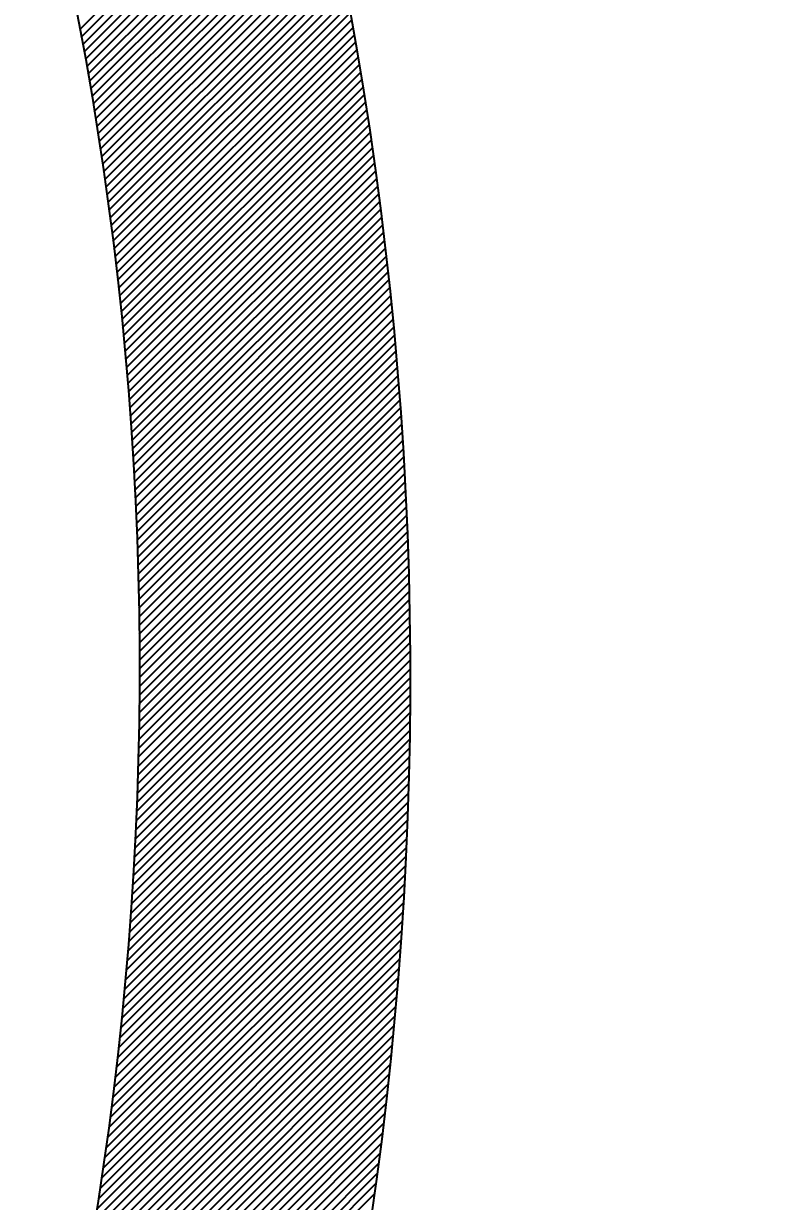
# Model space of a CAD drawing. Header units: inches. Extents: x 21 to 120937, y -15239 to 12027.
# Drawn here: x 924.078 to 925.852, y 1062.678 to 1065.424 of the extents above; entities that cross this region are included whole.
import ezdxf

# ---------------------------------------------------------------- set-up
doc = ezdxf.new("R2010")
doc.units = ezdxf.units.IN
doc.header["$MEASUREMENT"] = 0
doc.layers.add('ONDOCS', color=7, linetype='Continuous', lineweight=0)

# ---------------------------------------------------------------- blocks, each defined once
blk = doc.blocks.new('240 BORDER A2')
at = {"layer": 'ONDOCS', "color": 7, "linetype": 'Continuous', "lineweight": -3, "ltscale": 100}
for p, q in [((585.4342, 55.1793), (585.7999, 55.545)), ((585.4364, 55.1674), (585.8027, 55.5336)), ((585.4386, 55.1554), (585.8054, 55.5222)), ((585.4408, 55.1435), (585.8081, 55.5107)), ((585.443, 55.1315), (585.8108, 55.4993)), ((585.4451, 55.1195), (585.8134, 55.4878)), ((585.4472, 55.1074), (585.8161, 55.4763)), ((585.4493, 55.0954), (585.8187, 55.4648)), ((585.4514, 55.0833), (585.8213, 55.4533)), ((585.4534, 55.0712), (585.8239, 55.4417)), ((585.4554, 55.0591), (585.8265, 55.4301)), ((585.4574, 55.0469), (585.829, 55.4185)), ((585.4594, 55.0348), (585.8316, 55.4069)), ((585.4614, 55.0226), (585.8341, 55.3953)), ((585.4633, 55.0104), (585.8366, 55.3836)), ((585.4652, 54.9981), (585.839, 55.372)), ((585.4671, 54.9859), (585.8415, 55.3603)), ((585.4689, 54.9736), (585.8439, 55.3486)), ((585.4707, 54.9613), (585.8463, 55.3368)), ((585.4725, 54.9489), (585.8487, 55.3251)), ((585.4743, 54.9366), (585.8511, 55.3133)), ((585.4761, 54.9242), (585.8534, 55.3015)), ((585.4778, 54.9118), (585.8558, 55.2897)), ((585.4795, 54.8993), (585.8581, 55.2779)), ((585.4812, 54.8869), (585.8604, 55.266)), ((585.4829, 54.8744), (585.8626, 55.2542)), ((585.4845, 54.8619), (585.8649, 55.2423)), ((585.4861, 54.8493), (585.8671, 55.2303)), ((585.4877, 54.8368), (585.8693, 55.2184)), ((585.4892, 54.8242), (585.8715, 55.2064)), ((585.4908, 54.8116), (585.8737, 55.1945)), ((585.4923, 54.7989), (585.8758, 55.1825)), ((585.4937, 54.7863), (585.8779, 55.1705)), ((585.4952, 54.7736), (585.88, 55.1584)), ((585.4966, 54.7608), (585.8821, 55.1463)), ((585.498, 54.7481), (585.8842, 55.1343)), ((585.4994, 54.7353), (585.8862, 55.1222)), ((585.5007, 54.7225), (585.8882, 55.11)), ((585.502, 54.7097), (585.8902, 55.0979)), ((585.5033, 54.6968), (585.8922, 55.0857)), ((585.5046, 54.684), (585.8941, 55.0735)), ((585.5058, 54.6711), (585.896, 55.0613)), ((585.507, 54.6581), (585.8979, 55.0491)), ((585.5082, 54.6452), (585.8998, 55.0368)), ((585.5093, 54.6322), (585.9017, 55.0245)), ((585.5105, 54.6191), (585.9035, 55.0122)), ((585.5116, 54.6061), (585.9053, 54.9999)), ((585.5126, 54.593), (585.9071, 54.9875)), ((585.5137, 54.5799), (585.9089, 54.9751)), ((585.5147, 54.5668), (585.9106, 54.9628)), ((585.5156, 54.5536), (585.9124, 54.9503)), ((585.5166, 54.5404), (585.9141, 54.9379)), ((585.5175, 54.5272), (585.9157, 54.9254)), ((585.5184, 54.514), (585.9174, 54.9129)), ((585.5193, 54.5007), (585.919, 54.9004)), ((585.5201, 54.4874), (585.9206, 54.8879)), ((585.5209, 54.474), (585.9222, 54.8753)), ((585.5217, 54.4606), (585.9238, 54.8627)), ((585.5224, 54.4472), (585.9253, 54.8501)), ((585.5231, 54.4338), (585.9268, 54.8375)), ((585.5238, 54.4204), (585.9283, 54.8248)), ((585.5245, 54.4069), (585.9298, 54.8122)), ((585.5251, 54.3933), (585.9312, 54.7995)), ((585.5257, 54.3798), (585.9326, 54.7867)), ((585.5262, 54.3662), (585.934, 54.774)), ((585.5267, 54.3526), (585.9354, 54.7612)), ((585.5272, 54.3389), (585.9367, 54.7484)), ((585.5277, 54.3252), (585.938, 54.7356)), ((585.5281, 54.3115), (585.9393, 54.7227)), ((585.5285, 54.2978), (585.9406, 54.7098)), ((585.5288, 54.284), (585.9418, 54.6969)), ((585.5292, 54.2702), (585.943, 54.684)), ((585.5295, 54.2563), (585.9442, 54.671)), ((585.5297, 54.2424), (585.9453, 54.658)), ((585.5299, 54.2285), (585.9465, 54.645)), ((585.5301, 54.2146), (585.9476, 54.632)), ((585.5303, 54.2006), (585.9487, 54.6189)), ((585.5304, 54.1865), (585.9497, 54.6059)), ((585.5305, 54.1725), (585.9508, 54.5927)), ((585.5306, 54.1584), (585.9518, 54.5796)), ((585.5305, 54.1301), (585.9537, 54.5532)), ((585.5306, 54.1443), (585.9527, 54.5664)), ((585.5305, 54.1159), (585.9546, 54.54)), ((585.5303, 54.0874), (585.9564, 54.5135)), ((585.5304, 54.1017), (585.9555, 54.5268)), ((585.5301, 54.0731), (585.9572, 54.5002)), ((585.5299, 54.0587), (585.958, 54.4869)), ((585.5294, 54.0299), (585.9595, 54.4601)), ((585.5297, 54.0444), (585.9588, 54.4735)), ((585.5291, 54.0155), (585.9603, 54.4467)), ((585.5283, 53.9864), (585.9616, 54.4198)), ((585.5287, 54.001), (585.961, 54.4332)), ((585.5279, 53.9719), (585.9623, 54.4063)), ((585.5269, 53.9426), (585.9635, 54.3792)), ((585.5274, 53.9573), (585.9629, 54.3927)), ((585.5263, 53.9279), (585.964, 54.3656)), ((585.5257, 53.9132), (585.9645, 54.352)), ((585.5244, 53.8836), (585.9655, 54.3246)), ((585.5251, 53.8984), (585.965, 54.3383)), ((585.5237, 53.8687), (585.9659, 54.3109)), ((585.5222, 53.8389), (585.9667, 54.2834)), ((585.523, 53.8538), (585.9663, 54.2972)), ((585.5213, 53.8239), (585.967, 54.2696)), ((585.5204, 53.8089), (585.9673, 54.2558)), ((585.5185, 53.7787), (585.9679, 54.228)), ((585.5195, 53.7938), (585.9676, 54.2419)), ((585.5175, 53.7635), (585.9681, 54.2141)), ((585.5165, 53.7483), (585.9683, 54.2001)), ((585.5142, 53.7178), (585.9685, 54.1721)), ((585.5154, 53.7331), (585.9684, 54.1862)), ((585.513, 53.7024), (585.9686, 54.1581)), ((585.5118, 53.6871), (585.9687, 54.144)), ((585.5091, 53.6561), (585.9687, 54.1157)), ((585.5105, 53.6716), (585.9687, 54.1299)), ((585.5077, 53.6406), (585.9687, 54.1015)), ((585.5048, 53.6094), (585.9685, 54.0731)), ((585.5063, 53.625), (585.9686, 54.0873)), ((585.5033, 53.5937), (585.9683, 54.0588)), ((585.5017, 53.578), (585.9681, 54.0444)), ((585.5001, 53.5623), (585.9679, 54.0301)), ((585.4967, 53.5306), (585.9674, 54.0013)), ((585.4984, 53.5464), (585.9677, 54.0157)), ((585.4949, 53.5146), (585.9671, 53.9868)), ((585.4931, 53.4986), (585.9667, 53.9723)), ((585.4892, 53.4665), (585.9659, 53.9432)), ((585.4912, 53.4826), (585.9663, 53.9578)), ((585.4872, 53.4504), (585.9654, 53.9286)), ((585.4852, 53.4342), (585.9649, 53.914)), ((585.4809, 53.4016), (585.9638, 53.8846)), ((585.4831, 53.4179), (585.9644, 53.8993)), ((585.4787, 53.3853), (585.9632, 53.8698)), ((585.4764, 53.3689), (585.9626, 53.855)), ((585.4717, 53.3359), (585.9612, 53.8253)), ((585.4741, 53.3524), (585.9619, 53.8402)), ((585.4692, 53.3193), (585.9604, 53.8104)), ((585.4667, 53.3026), (585.9596, 53.7955)), ((585.4641, 53.2859), (585.9587, 53.7805)), ((585.4588, 53.2523), (585.9569, 53.7504)), ((585.4615, 53.2691), (585.9579, 53.7655)), ((585.456, 53.2354), (585.956, 53.7353)), ((585.4532, 53.2184), (585.955, 53.7201)), ((585.4503, 53.2014), (585.9539, 53.7049)), ((585.4444, 53.1671), (585.9517, 53.6744)), ((585.4474, 53.1843), (585.9528, 53.6897)), ((585.4413, 53.1499), (585.9505, 53.6591)), ((585.4381, 53.1326), (585.9493, 53.6438)), ((585.4349, 53.1152), (585.9481, 53.6284)), ((585.4282, 53.0803), (585.9454, 53.5974)), ((585.4316, 53.0978), (585.9468, 53.6129)), ((585.4248, 53.0627), (585.944, 53.5819)), ((585.4213, 53.045), (585.9426, 53.5663)), ((585.4177, 53.0273), (585.9411, 53.5507)), ((585.414, 53.0095), (585.9396, 53.5351)), ((585.4065, 52.9737), (585.9364, 53.5036)), ((585.4103, 52.9916), (585.938, 53.5193)), ((585.4026, 52.9556), (585.9347, 53.4878)), ((585.3986, 52.9375), (585.933, 53.4719)), ((585.3945, 52.9193), (585.9313, 53.456)), ((585.3904, 52.901), (585.9295, 53.4401)), ((585.3819, 52.8642), (585.9257, 53.408)), ((585.3862, 52.8827), (585.9276, 53.4241)), ((585.3775, 52.8457), (585.9237, 53.3919)), ((585.373, 52.827), (585.9217, 53.3758)), ((585.3684, 52.8083), (585.9197, 53.3596)), ((585.3638, 52.7895), (585.9176, 53.3433)), ((585.3542, 52.7516), (585.9132, 53.3107)), ((585.359, 52.7706), (585.9154, 53.327)), ((585.3492, 52.7325), (585.9109, 53.2943))]:
    blk.add_line(p, q, dxfattribs=at)
at = {"layer": 'ONDOCS', "color": 7, "linetype": 'Continuous', "lineweight": -3, "ltscale": 100, "extrusion": (0, 0, -1)}
for centre, radius, start, end in [((-579.9319, 54.1274), 6.0368, 341.37984, 224.49645), ((-579.9368, 54.1454), 5.5937, 344.8891, 224.527)]:
    blk.add_arc(centre, radius, start, end, dxfattribs=at)

msp = doc.modelspace()

# ---------------------------------------------------------------- block references
at = {"xscale": 1.44, "yscale": 1.44, "zscale": 1.44}
msp.add_blockref('240 BORDER A2', (81.1844, 985.952), dxfattribs=at)

doc.saveas('drawing.dxf')
